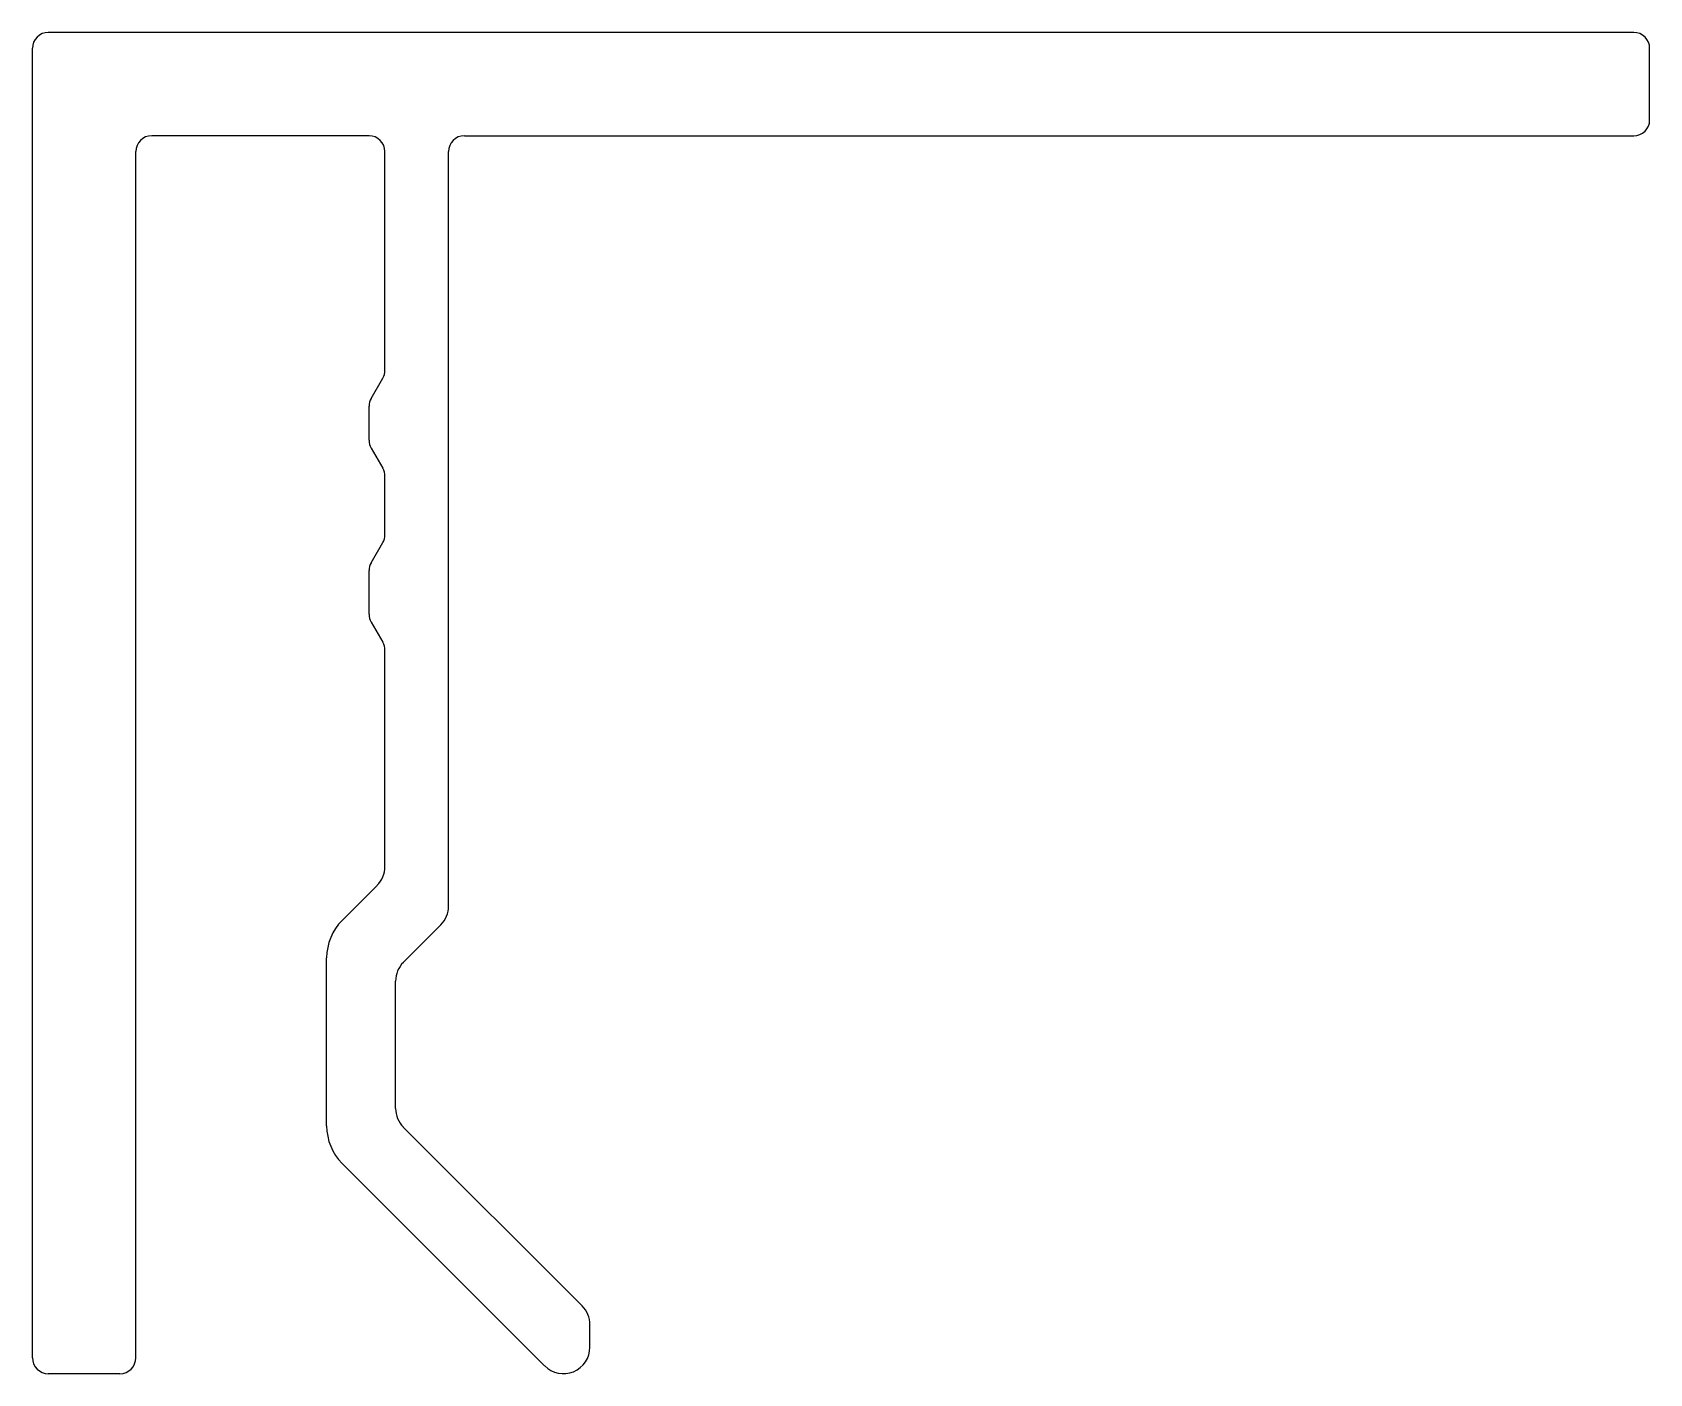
# Model space of a CAD drawing. Extents: x 852.6 to 883.1, y 500 to 525.3.
import ezdxf

# ---------------------------------------------------------------- set-up
doc = ezdxf.new("R2010")
doc.units = 0
doc.layers.get('0').update_dxf_attribs({"linetype": 'CONTINUOUS'})

msp = doc.modelspace()

# ---------------------------------------------------------------- linework, layer by layer
at = {"color": 0}
for p, q in [((882.817, 525.324), (852.917, 525.324)), ((852.617, 500.324), (852.617, 525.024)), ((883.117, 523.674), (883.117, 525.024)), ((858.967, 523.374), (854.867, 523.374)), ((860.767, 523.374), (882.817, 523.374)), ((854.567, 500.324), (854.567, 523.074)), ((859.267, 518.951), (859.267, 523.074)), ((860.467, 508.843), (860.467, 523.074)), ((859.007, 518.421), (859.227, 518.801)), ((858.967, 517.631), (858.967, 518.271)), ((859.007, 517.481), (859.227, 517.101)), ((859.267, 515.851), (859.267, 516.951)), ((859.007, 515.321), (859.227, 515.701)), ((858.967, 514.349), (858.967, 515.171)), ((859.007, 514.199), (859.227, 513.819)), ((859.267, 509.589), (859.267, 513.669)), ((858.46, 508.575), (859.12, 509.235)), ((859.613, 507.782), (860.32, 508.489)), ((858.167, 504.697), (858.167, 507.868)), ((859.467, 505.028), (859.467, 507.429)), ((862.986, 501.302), (859.613, 504.675)), ((862.278, 500.171), (858.46, 503.99)), ((863.132, 500.524), (863.132, 500.949)), ((854.267, 500.024), (852.917, 500.024))]:
    msp.add_line(p, q, dxfattribs=at)
for centre, radius, start, end in [((852.917, 525.024), 0.3, 90, 180), ((882.817, 525.024), 0.3, 0, 90), ((882.817, 523.674), 0.3, 270, 0), ((854.867, 523.074), 0.3, 90, 180), ((858.967, 523.074), 0.3, 0, 90), ((860.767, 523.074), 0.3, 90, 180), ((858.967, 518.951), 0.3, 330, 0), ((859.267, 518.271), 0.3, 150, 180), ((859.267, 517.631), 0.3, 180, 210), ((858.967, 516.951), 0.3, 0, 30), ((858.967, 515.851), 0.3, 330, 0), ((859.267, 515.171), 0.3, 150, 180), ((859.267, 514.349), 0.3, 180, 210), ((858.967, 513.669), 0.3, 0, 30), ((858.767, 509.589), 0.5, 315, 0), ((859.967, 508.843), 0.5, 315, 0), ((859.167, 507.868), 1, 135, 180), ((859.967, 507.429), 0.5, 135, 180), ((859.967, 505.028), 0.5, 180, 225), ((859.167, 504.697), 1, 180, 225), ((862.632, 500.949), 0.5, 0, 45), ((862.632, 500.524), 0.5, 225, 0), ((852.917, 500.324), 0.3, 180, 270), ((854.267, 500.324), 0.3, 270, 0)]:
    msp.add_arc(centre, radius, start, end, dxfattribs=at)

doc.saveas('drawing.dxf')
